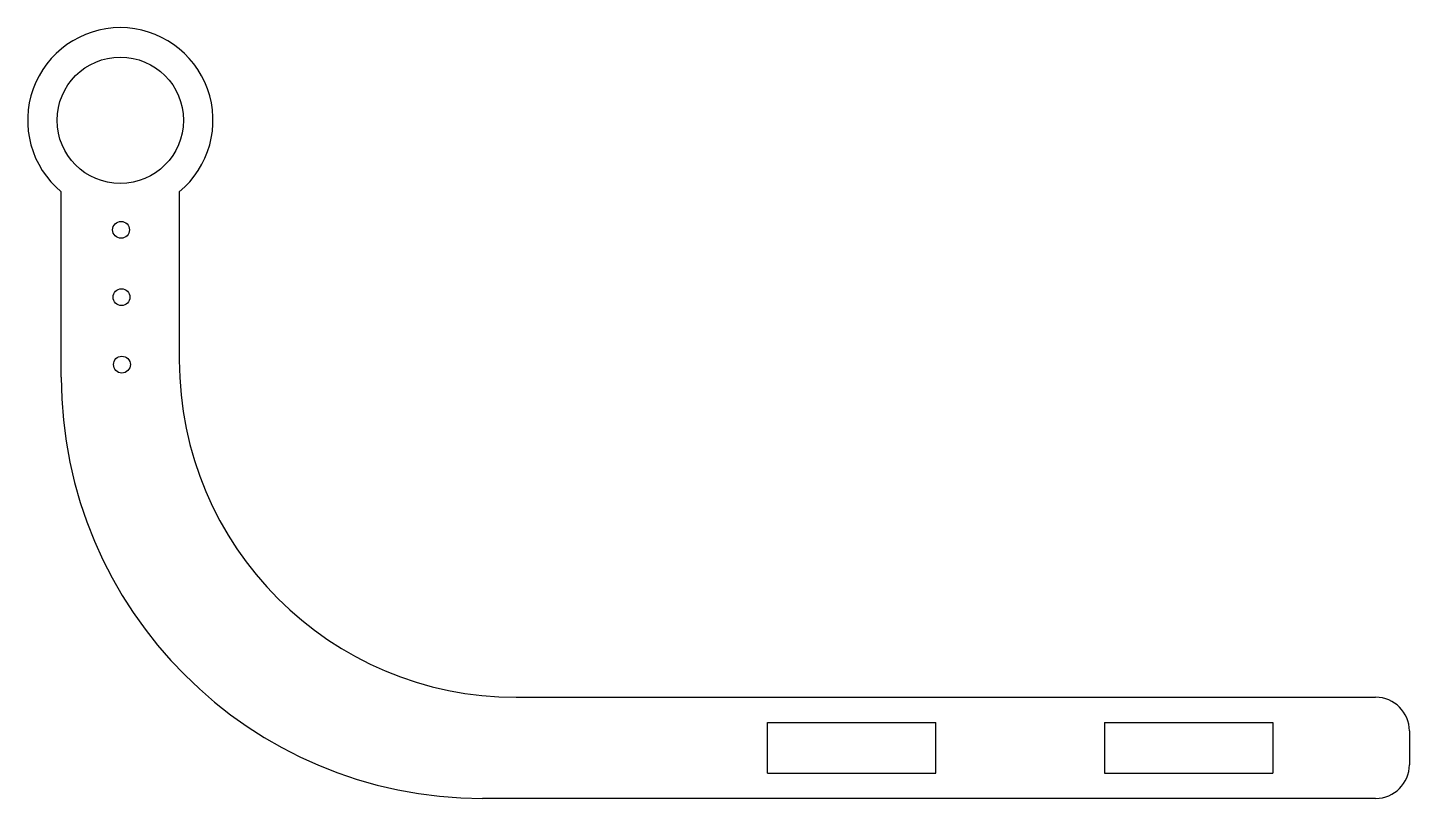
# Model space of a CAD drawing. Header units: millimetres. Extents: x -49.8 to 32.2, y -22.4 to 23.3.
import ezdxf

# ---------------------------------------------------------------- set-up
doc = ezdxf.new("R2010")
doc.units = ezdxf.units.MM

msp = doc.modelspace()

# ---------------------------------------------------------------- linework, layer by layer
at = {"color": 7, "linetype": 'Continuous', "lineweight": 25}
for p, q in [((-47.827, 2.59), (-47.827, 13.59)), ((-40.827, 13.59), (-40.827, 3.59)), ((-20.827, -16.41), (30.173, -16.41)), ((-5.927, -20.91), (-5.927, -17.91)), ((-5.927, -17.91), (4.073, -17.91)), ((4.073, -20.91), (4.073, -17.91)), ((14.073, -17.907), (14.073, -20.913)), ((14.073, -17.907), (24.073, -17.907)), ((24.073, -17.907), (24.073, -20.913)), ((32.173, -18.41), (32.173, -20.41)), ((-5.927, -20.91), (4.073, -20.91)), ((14.073, -20.913), (24.073, -20.913)), ((30.173, -22.41), (-22.827, -22.41))]:
    msp.add_line(p, q, dxfattribs=at)
for centre, radius in [((-44.327, 17.833), 3.75), ((-44.283, 11.333), 0.5), ((-44.256, 7.333), 0.5), ((-44.23, 3.333), 0.5)]:
    msp.add_circle(centre, radius, dxfattribs=at)
for centre, radius, start, end in [((-44.327, 17.833), 5.5, 309.5212, 230.4788), ((-20.827, 3.59), 20, 180, 270), ((-22.827, 2.59), 25, 180, 270), ((30.173, -18.41), 2, 0, 90), ((30.173, -20.41), 2, 270, 0)]:
    msp.add_arc(centre, radius, start, end, dxfattribs=at)

doc.saveas('drawing.dxf')
